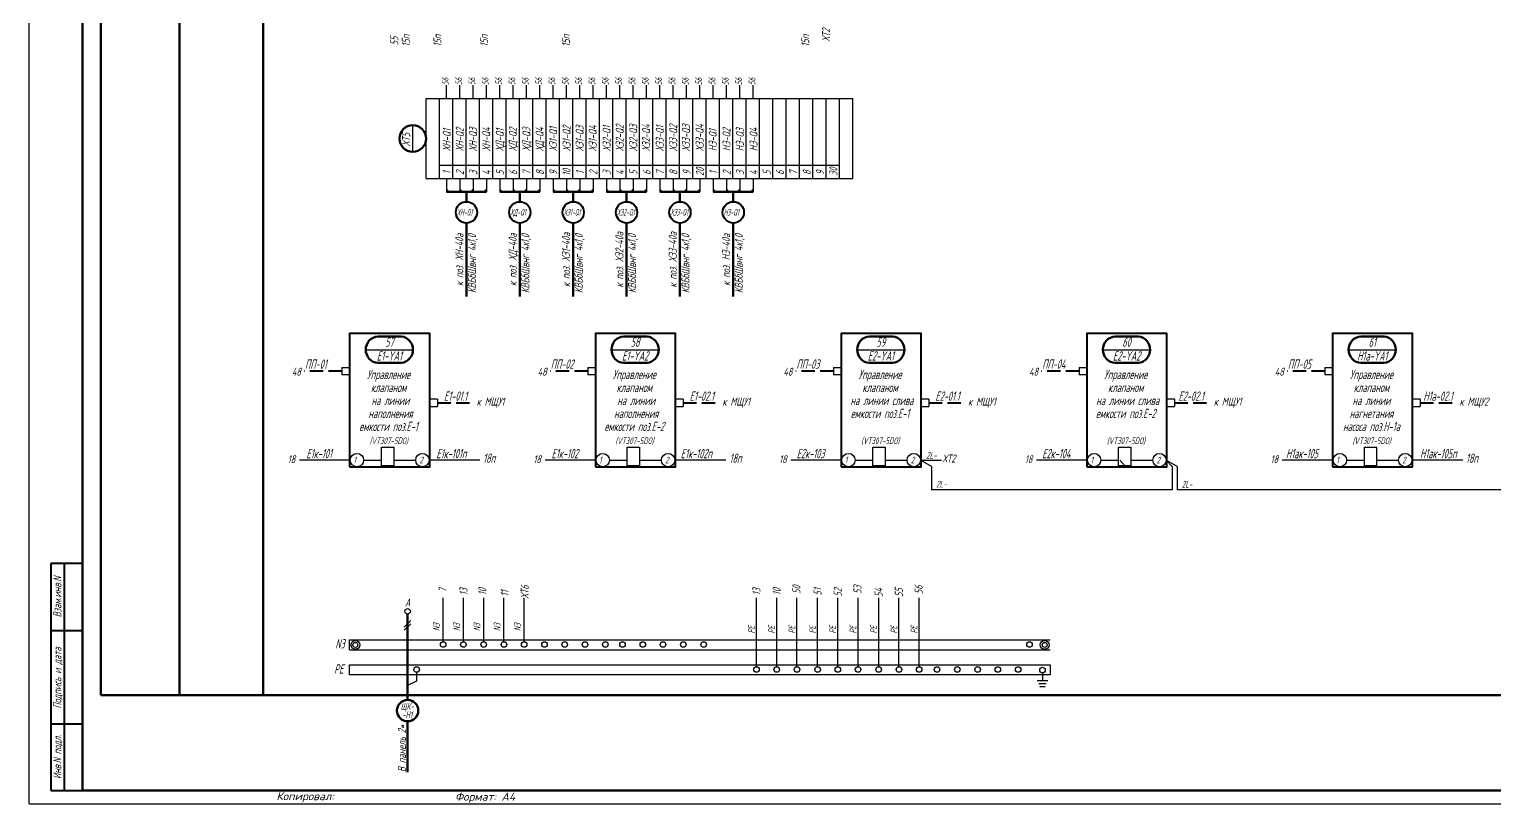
# Model space of a CAD drawing. Header units: millimetres. Extents: x -338 to 6826, y -8218 to 3153.
# Drawn here: x 2037 to 2586, y -6289 to -5999 of the extents above; entities that cross this region are included whole.
import ezdxf
from ezdxf.enums import TextEntityAlignment as Align

# ---------------------------------------------------------------- set-up
doc = ezdxf.new("R2010")
doc.units = ezdxf.units.MM
doc.linetypes.add('gost5', pattern=[7, 5, -2, 0])
doc.layers.get('Defpoints').update_dxf_attribs({"color": 251})
for name, color, linetype, lineweight in [('Датчики', 31, 'Continuous', 50), ('Рамка тонкая', 5, 'Continuous', 25), ('Текст_КИП', 2, 'Continuous', 25), ('Эл.кабель', 2, 'Continuous', 50)]:
    doc.layers.add(name, color=color, linetype=linetype, lineweight=lineweight)
doc.layers.add('ТЕКСТ', color=2, linetype='Continuous')
doc.layers.add('Текст.', color=51, linetype='Continuous')
doc.styles.add('Simplex', font='simplex.shx', dxfattribs={"width": 0.7, "oblique": 15})

msp = doc.modelspace()

# ---------------------------------------------------------------- hatches: boundary and pattern name
for points in [[(2193.3, -6058.76), (2194.3, -6059.76), (2193.3, -6059.76)], [(2198.3, -6058.76), (2199.3, -6059.76), (2198.3, -6059.76)], [(2203.3, -6058.76), (2202.3, -6059.76), (2203.3, -6059.76)], [(2208.3, -6058.76), (2207.3, -6059.76), (2208.3, -6059.76)], [(2213.3, -6058.76), (2214.3, -6059.76), (2213.3, -6059.76)], [(2218.3, -6058.76), (2219.3, -6059.76), (2218.3, -6059.76)], [(2223.3, -6058.76), (2222.3, -6059.76), (2223.3, -6059.76)], [(2228.3, -6058.76), (2227.3, -6059.76), (2228.3, -6059.76)], [(2233.3, -6058.76), (2234.3, -6059.76), (2233.3, -6059.76)], [(2238.3, -6058.76), (2239.3, -6059.76), (2238.3, -6059.76)], [(2243.3, -6058.76), (2242.3, -6059.76), (2243.3, -6059.76)], [(2248.3, -6058.76), (2247.3, -6059.76), (2248.3, -6059.76)], [(2253.3, -6058.76), (2254.3, -6059.76), (2253.3, -6059.76)], [(2258.3, -6058.76), (2259.3, -6059.76), (2258.3, -6059.76)], [(2263.3, -6058.76), (2262.3, -6059.76), (2263.3, -6059.76)], [(2268.3, -6058.76), (2267.3, -6059.76), (2268.3, -6059.76)], [(2273.3, -6058.76), (2274.3, -6059.76), (2273.3, -6059.76)], [(2278.3, -6058.76), (2279.3, -6059.76), (2278.3, -6059.76)], [(2283.3, -6058.76), (2282.3, -6059.76), (2283.3, -6059.76)], [(2288.3, -6058.76), (2287.3, -6059.76), (2288.3, -6059.76)], [(2293.3, -6058.76), (2294.3, -6059.76), (2293.3, -6059.76)], [(2298.3, -6058.76), (2299.3, -6059.76), (2298.3, -6059.76)], [(2303.3, -6058.76), (2302.3, -6059.76), (2303.3, -6059.76)], [(2308.3, -6058.76), (2307.3, -6059.76), (2308.3, -6059.76)]]:
    msp.add_hatch(color=3).paths.add_polyline_path(points)

# ---------------------------------------------------------------- linework, layer by layer
at = {"lineweight": 60}
for p, q in [((2056.94, -6284.16), (2056.94, -5700.16)), ((3082.94, -6284.16), (2056.94, -6284.16))]:
    msp.add_line(p, q, dxfattribs=at)
at = {"color": 5, "lineweight": 60}
for p, q in [((2063.71, -6248.51), (2063.71, -5715.74)), ((2093.28, -6248.51), (2093.28, -5715.74)), ((2124.59, -6248.51), (2124.59, -5715.74)), ((2063.71, -6248.51), (3006.97, -6248.51))]:
    msp.add_line(p, q, dxfattribs=at)
at = {"color": 2, "ltscale": 0.5}
for p, q in [((2193.17, -6019.76), (2193.17, -6024.76)), ((2198.17, -6019.76), (2198.17, -6024.76)), ((2203.17, -6019.76), (2203.17, -6024.76)), ((2208.17, -6019.76), (2208.17, -6024.76)), ((2213.17, -6019.76), (2213.17, -6024.76)), ((2218.17, -6019.76), (2218.17, -6024.76)), ((2223.17, -6019.76), (2223.17, -6024.76)), ((2228.17, -6019.76), (2228.17, -6024.76)), ((2233.17, -6019.76), (2233.17, -6024.76)), ((2238.17, -6019.76), (2238.17, -6024.76)), ((2243.17, -6019.76), (2243.17, -6024.76)), ((2248.17, -6019.76), (2248.17, -6024.76)), ((2253.17, -6019.76), (2253.17, -6024.76)), ((2258.17, -6019.76), (2258.17, -6024.76)), ((2263.17, -6019.76), (2263.17, -6024.76)), ((2268.17, -6019.76), (2268.17, -6024.76)), ((2273.17, -6019.76), (2273.17, -6024.76)), ((2278.17, -6019.76), (2278.17, -6024.76)), ((2283.17, -6019.76), (2283.17, -6024.76)), ((2288.17, -6019.76), (2288.17, -6024.76)), ((2293.17, -6019.76), (2293.17, -6024.76)), ((2298.17, -6019.76), (2298.17, -6024.76)), ((2303.17, -6019.76), (2303.17, -6024.76)), ((2308.17, -6019.76), (2308.17, -6024.76)), ((2193.3, -6054.76), (2193.3, -6059.76)), ((2198.3, -6054.76), (2198.3, -6059.76)), ((2203.3, -6054.76), (2203.3, -6059.76)), ((2208.3, -6054.76), (2208.3, -6059.76)), ((2213.3, -6054.76), (2213.3, -6059.76)), ((2218.3, -6054.76), (2218.3, -6059.76)), ((2223.3, -6054.76), (2223.3, -6059.76)), ((2228.3, -6054.76), (2228.3, -6059.76)), ((2233.3, -6054.76), (2233.3, -6059.76)), ((2238.3, -6054.76), (2238.3, -6059.76)), ((2243.3, -6054.76), (2243.3, -6059.76)), ((2248.3, -6054.76), (2248.3, -6059.76)), ((2253.3, -6054.76), (2253.3, -6059.76)), ((2258.3, -6054.76), (2258.3, -6059.76)), ((2263.3, -6054.76), (2263.3, -6059.76)), ((2268.3, -6054.76), (2268.3, -6059.76)), ((2273.3, -6054.76), (2273.3, -6059.76)), ((2278.3, -6054.76), (2278.3, -6059.76)), ((2283.3, -6054.76), (2283.3, -6059.76)), ((2288.3, -6054.76), (2288.3, -6059.76)), ((2293.3, -6054.76), (2293.3, -6059.76)), ((2298.3, -6054.76), (2298.3, -6059.76)), ((2303.3, -6054.76), (2303.3, -6059.76)), ((2308.3, -6054.76), (2308.3, -6059.76))]:
    msp.add_line(p, q, dxfattribs=at)
at = {"color": 2}
for p, q in [((2185.67, -6054.76), (2185.67, -6024.76)), ((2185.67, -6024.76), (2345.67, -6024.76)), ((2190.67, -6054.76), (2190.67, -6024.76)), ((2195.67, -6054.76), (2195.67, -6024.76)), ((2200.67, -6054.76), (2200.67, -6024.76)), ((2205.67, -6054.76), (2205.67, -6024.76)), ((2210.67, -6054.76), (2210.67, -6024.76)), ((2215.67, -6054.76), (2215.67, -6024.76)), ((2220.67, -6054.76), (2220.67, -6024.76)), ((2225.67, -6054.76), (2225.67, -6024.76)), ((2230.67, -6054.76), (2230.67, -6024.76)), ((2235.67, -6054.76), (2235.67, -6024.76)), ((2240.67, -6054.76), (2240.67, -6024.76)), ((2245.67, -6054.76), (2245.67, -6024.76)), ((2250.67, -6054.76), (2250.67, -6024.76)), ((2255.67, -6054.76), (2255.67, -6024.76)), ((2260.67, -6054.76), (2260.67, -6024.76)), ((2265.67, -6054.76), (2265.67, -6024.76)), ((2270.67, -6054.76), (2270.67, -6024.76)), ((2275.67, -6054.76), (2275.67, -6024.76)), ((2280.67, -6054.76), (2280.67, -6024.76)), ((2285.67, -6054.76), (2285.67, -6024.76)), ((2290.67, -6054.76), (2290.67, -6024.76)), ((2295.67, -6054.76), (2295.67, -6024.76)), ((2300.67, -6054.76), (2300.67, -6024.76)), ((2305.67, -6054.76), (2305.67, -6024.76)), ((2310.67, -6054.76), (2310.67, -6024.76)), ((2315.67, -6054.76), (2315.67, -6024.76)), ((2320.67, -6054.76), (2320.67, -6024.76)), ((2325.67, -6054.76), (2325.67, -6024.76)), ((2330.67, -6054.76), (2330.67, -6024.76)), ((2335.67, -6054.76), (2335.67, -6024.76)), ((2340.67, -6054.76), (2340.67, -6024.76)), ((2345.67, -6054.76), (2345.67, -6024.76)), ((2190.67, -6049.73), (2340.67, -6049.73)), ((2185.67, -6054.76), (2345.67, -6054.76))]:
    msp.add_line(p, q, dxfattribs=at)
at = {"color": 3}
for p, q in [((2193.3, -6058.76), (2194.3, -6059.76)), ((2198.3, -6058.76), (2199.3, -6059.76)), ((2203.3, -6058.76), (2202.3, -6059.76)), ((2208.3, -6058.76), (2207.3, -6059.76)), ((2213.3, -6058.76), (2214.3, -6059.76)), ((2218.3, -6058.76), (2219.3, -6059.76)), ((2223.3, -6058.76), (2222.3, -6059.76)), ((2228.3, -6058.76), (2227.3, -6059.76)), ((2233.3, -6058.76), (2234.3, -6059.76)), ((2238.3, -6058.76), (2239.3, -6059.76)), ((2243.3, -6058.76), (2242.3, -6059.76)), ((2248.3, -6058.76), (2247.3, -6059.76)), ((2253.3, -6058.76), (2254.3, -6059.76)), ((2258.3, -6058.76), (2259.3, -6059.76)), ((2263.3, -6058.76), (2262.3, -6059.76)), ((2268.3, -6058.76), (2267.3, -6059.76)), ((2273.3, -6058.76), (2274.3, -6059.76)), ((2278.3, -6058.76), (2279.3, -6059.76)), ((2283.3, -6058.76), (2282.3, -6059.76)), ((2288.3, -6058.76), (2287.3, -6059.76)), ((2293.3, -6058.76), (2294.3, -6059.76)), ((2298.3, -6058.76), (2299.3, -6059.76)), ((2303.3, -6058.76), (2302.3, -6059.76)), ((2308.3, -6058.76), (2307.3, -6059.76)), ((2156.94, -6237.11), (2419.57, -6237.11)), ((2156.94, -6240.89), (2156.94, -6237.11)), ((2419.57, -6237.11), (2419.57, -6240.89)), ((2419.57, -6240.89), (2156.94, -6240.89))]:
    msp.add_line(p, q, dxfattribs=at)
at = {"color": 0, "linetype": 'ByBlock'}
for p, q in [((2163.04, -6118.94), (2180.74, -6118.94)), ((2255.14, -6118.94), (2272.85, -6118.94)), ((2347.24, -6118.94), (2364.95, -6118.94)), ((2439.34, -6118.94), (2457.05, -6118.94)), ((2531.45, -6118.94), (2549.15, -6118.94))]:
    msp.add_line(p, q, dxfattribs=at)
at = {"color": 3, "linetype": 'gost5', "lineweight": 40}
for p, q in [((2154.14, -6126.97), (2140.02, -6126.97)), ((2246.24, -6126.97), (2232.12, -6126.97)), ((2338.34, -6126.97), (2324.22, -6126.97)), ((2430.44, -6126.97), (2416.32, -6126.97)), ((2522.55, -6126.97), (2508.42, -6126.97)), ((2189.89, -6138.89), (2192.62, -6138.89)), ((2189.89, -6138.89), (2203.71, -6138.89)), ((2281.99, -6138.89), (2284.73, -6138.89)), ((2281.99, -6138.89), (2295.81, -6138.89)), ((2374.09, -6138.89), (2376.83, -6138.89)), ((2374.09, -6138.89), (2387.91, -6138.89)), ((2466.2, -6138.89), (2468.93, -6138.89)), ((2466.2, -6138.89), (2480.01, -6138.89)), ((2558.3, -6138.89), (2561.03, -6138.89)), ((2558.3, -6138.89), (2572.11, -6138.89))]:
    msp.add_line(p, q, dxfattribs=at)
at = {"lineweight": -3}
for p, q in [((2154.14, -6125.6), (2154.14, -6128.33)), ((2154.14, -6125.6), (2157.01, -6125.6)), ((2157.01, -6128.33), (2154.14, -6128.33)), ((2246.24, -6125.6), (2246.24, -6128.33)), ((2246.24, -6125.6), (2249.12, -6125.6)), ((2249.12, -6128.33), (2246.24, -6128.33)), ((2338.34, -6125.6), (2338.34, -6128.33)), ((2338.34, -6125.6), (2341.22, -6125.6)), ((2341.22, -6128.33), (2338.34, -6128.33)), ((2430.44, -6125.6), (2430.44, -6128.33)), ((2430.44, -6125.6), (2433.32, -6125.6)), ((2433.32, -6128.33), (2430.44, -6128.33)), ((2522.55, -6125.6), (2522.55, -6128.33)), ((2522.55, -6125.6), (2525.42, -6125.6)), ((2525.42, -6128.33), (2522.55, -6128.33)), ((2189.89, -6137.52), (2187.01, -6137.52)), ((2187.01, -6140.26), (2189.89, -6140.26)), ((2189.89, -6137.52), (2189.89, -6140.26)), ((2281.99, -6137.52), (2279.12, -6137.52)), ((2279.12, -6140.26), (2281.99, -6140.26)), ((2281.99, -6137.52), (2281.99, -6140.26)), ((2374.09, -6137.52), (2371.22, -6137.52)), ((2371.22, -6140.26), (2374.09, -6140.26)), ((2374.09, -6137.52), (2374.09, -6140.26)), ((2466.2, -6137.52), (2463.32, -6137.52)), ((2463.32, -6140.26), (2466.2, -6140.26)), ((2466.2, -6137.52), (2466.2, -6140.26)), ((2558.3, -6137.52), (2555.42, -6137.52)), ((2555.42, -6140.26), (2558.3, -6140.26)), ((2558.3, -6137.52), (2558.3, -6140.26)), ((2168.94, -6155.5), (2173.55, -6155.5)), ((2168.94, -6162.48), (2168.94, -6155.5)), ((2173.55, -6155.5), (2173.55, -6162.49)), ((2261.04, -6155.5), (2265.65, -6155.5)), ((2261.04, -6162.48), (2261.04, -6155.5)), ((2265.65, -6155.5), (2265.65, -6162.49)), ((2353.14, -6155.5), (2357.75, -6155.5)), ((2353.14, -6162.48), (2353.14, -6155.5)), ((2357.75, -6155.5), (2357.75, -6162.49)), ((2445.24, -6155.5), (2449.85, -6155.5)), ((2445.24, -6162.48), (2445.24, -6155.5)), ((2449.85, -6155.5), (2449.85, -6162.49)), ((2537.35, -6155.5), (2541.96, -6155.5)), ((2537.35, -6162.48), (2537.35, -6155.5)), ((2541.96, -6155.5), (2541.96, -6162.49)), ((2157.01, -6160.31), (2138.17, -6160.31)), ((2162.26, -6160.32), (2168.94, -6160.32)), ((2173.55, -6162.49), (2168.94, -6162.49)), ((2173.55, -6160.32), (2181.76, -6160.32)), ((2205.85, -6160.31), (2187.01, -6160.31)), ((2249.12, -6160.31), (2230.28, -6160.31)), ((2254.37, -6160.32), (2261.04, -6160.32)), ((2265.65, -6162.49), (2261.04, -6162.49)), ((2265.65, -6160.32), (2273.87, -6160.32)), ((2297.96, -6160.31), (2279.12, -6160.31)), ((2341.22, -6160.31), (2322.38, -6160.31)), ((2346.47, -6160.32), (2353.14, -6160.32)), ((2357.75, -6162.49), (2353.14, -6162.49)), ((2357.75, -6160.32), (2365.97, -6160.32)), ((2433.32, -6160.31), (2414.48, -6160.31)), ((2438.57, -6160.32), (2445.24, -6160.32)), ((2449.85, -6162.49), (2445.24, -6162.49)), ((2449.85, -6160.32), (2458.07, -6160.32)), ((2525.42, -6160.31), (2506.58, -6160.31)), ((2530.67, -6160.32), (2537.35, -6160.32)), ((2541.96, -6162.49), (2537.35, -6162.49)), ((2541.95, -6160.32), (2550.17, -6160.32)), ((2574.26, -6160.31), (2555.42, -6160.31))]:
    msp.add_line(p, q, dxfattribs=at)
for p, q in [((2375.09, -6162.68), (2370.97, -6160.3)), ((2370.97, -6160.3), (2378.84, -6160.3)), ((2375.09, -6162.68), (2375.09, -6171.52)), ((2447.84, -6162.68), (2445.64, -6160.31)), ((2467.19, -6162.69), (2463.07, -6160.32)), ((2467.19, -6162.69), (2463.07, -6160.32)), ((2465.27, -6162.7), (2463.07, -6160.33)), ((2465.27, -6162.7), (2465.27, -6171.54)), ((2467.19, -6162.69), (2467.19, -6171.54)), ((2465.27, -6171.54), (2375.09, -6171.52)), ((2557.37, -6171.54), (2467.19, -6171.52)), ((2649.47, -6171.54), (2557.37, -6171.54)), ((2192.07, -6228.46), (2192.07, -6212.03)), ((2199.66, -6228.46), (2199.66, -6212.03)), ((2207.26, -6228.46), (2207.26, -6212.03)), ((2214.85, -6228.46), (2214.85, -6212.03)), ((2222.44, -6228.46), (2222.44, -6212.03)), ((2309.5, -6237.81), (2309.5, -6212.03)), ((2317.09, -6237.81), (2317.09, -6212.03)), ((2324.69, -6237.81), (2324.69, -6212.03)), ((2332.41, -6237.81), (2332.41, -6212.03)), ((2340, -6237.81), (2340, -6212.03)), ((2347.59, -6237.81), (2347.59, -6212.03)), ((2355.31, -6237.81), (2355.31, -6212.03)), ((2362.9, -6237.81), (2362.9, -6212.03)), ((2370.5, -6237.81), (2370.5, -6212.03)), ((2179.95, -6220.45), (2177.49, -6222.91)), ((2179.95, -6221.69), (2177.49, -6224.15)), ((2182.11, -6243.23), (2178.72, -6244.87)), ((2182.11, -6239.89), (2182.11, -6243.23)), ((2414.77, -6243.03), (2418.65, -6243.03)), ((2415.28, -6244.09), (2418.14, -6244.09)), ((2416.71, -6240.13), (2416.71, -6243.03)), ((2415.74, -6245.2), (2417.68, -6245.2))]:
    msp.add_line(p, q)
at = {"color": 7, "lineweight": 40}
for p, q in [((2044.96, -6199.16), (2044.96, -6284.16)), ((2056.96, -6199.16), (2044.96, -6199.16)), ((2049.96, -6199.16), (2049.96, -6284.16)), ((2044.96, -6224.16), (2056.96, -6224.16)), ((2044.96, -6259.16), (2056.96, -6259.16)), ((2044.96, -6284.16), (2056.96, -6284.16))]:
    msp.add_line(p, q, dxfattribs=at)
at = {"color": 4}
for p, q in [((2156.94, -6227.75), (2419.57, -6227.75)), ((2156.94, -6231.53), (2156.94, -6227.75)), ((2156.94, -6231.53), (2419.57, -6231.53))]:
    msp.add_line(p, q, dxfattribs=at)
at = {"lineweight": 40}
for points in [[(2157.01, -6162.91), (2187.01, -6162.91), (2187.01, -6112.91), (2157.01, -6112.91)], [(2249.12, -6162.91), (2279.12, -6162.91), (2279.12, -6112.91), (2249.12, -6112.91)], [(2341.22, -6162.91), (2371.22, -6162.91), (2371.22, -6112.91), (2341.22, -6112.91)], [(2433.32, -6162.91), (2463.32, -6162.91), (2463.32, -6112.91), (2433.32, -6112.91)], [(2525.42, -6162.91), (2555.42, -6162.91), (2555.42, -6112.91), (2525.42, -6112.91)]]:
    msp.add_lwpolyline(points, close=True, dxfattribs=at)
at = {"lineweight": -3}
for centre in [(2159.76, -6160.32), (2184.26, -6160.32), (2251.87, -6160.32), (2276.37, -6160.32), (2343.97, -6160.32), (2368.47, -6160.32), (2436.07, -6160.32), (2460.57, -6160.32), (2528.17, -6160.32), (2552.67, -6160.32)]:
    msp.add_circle(centre, 2.5, dxfattribs=at)
for centre, radius in [((2178.72, -6217.03), 1.04), ((2159.16, -6229.64), 1.64), ((2192.07, -6229.49), 1.04), ((2199.66, -6229.49), 1.04), ((2207.26, -6229.49), 1.04), ((2214.85, -6229.49), 1.04), ((2222.44, -6229.49), 1.04), ((2230.04, -6229.49), 1.04), ((2237.63, -6229.49), 1.04), ((2245.22, -6229.49), 1.04), ((2252.82, -6229.49), 1.04), ((2259.3, -6229.49), 1.04), ((2266.9, -6229.49), 1.04), ((2274.49, -6229.49), 1.04), ((2282.08, -6229.49), 1.04), ((2289.68, -6229.49), 1.04), ((2411.85, -6229.49), 1.04), ((2417.53, -6229.64), 1.64), ((2159.16, -6229.64), 0.932), ((2417.53, -6229.64), 0.932), ((2182.11, -6238.85), 1.04), ((2309.5, -6238.85), 1.04), ((2317.09, -6238.85), 1.04), ((2324.69, -6238.85), 1.04), ((2332.41, -6238.85), 1.04), ((2340, -6238.85), 1.04), ((2347.59, -6238.85), 1.04), ((2355.31, -6238.85), 1.04), ((2362.9, -6238.85), 1.04), ((2370.5, -6238.85), 1.04), ((2377.2, -6238.85), 1.04), ((2384.79, -6238.85), 1.04), ((2392.38, -6238.85), 1.04), ((2399.98, -6238.85), 1.04), ((2407.57, -6238.85), 1.04), ((2416.71, -6239.08), 1.05)]:
    msp.add_circle(centre, radius)
at = {"layer": 'Defpoints', "lineweight": -3}
msp.add_line((2180.67, -6044.76), (2180.67, -6034.76), dxfattribs=at)
at = {"layer": 'Датчики'}
for points in [[(2167.66, -6113.94, 0.926486), (2167.66, -6123.92, 0.920396)], [(2176.37, -6123.92, 0.877065), (2176.37, -6113.94, 0.890947)], [(2259.76, -6113.94, 0.926486), (2259.76, -6123.92, 0.920396)], [(2268.47, -6123.92, 0.877065), (2268.47, -6113.94, 0.890947)], [(2351.87, -6113.94, 0.926486), (2351.87, -6123.92, 0.920396)], [(2360.57, -6123.92, 0.877065), (2360.57, -6113.94, 0.890947)], [(2443.97, -6113.94, 0.926486), (2443.97, -6123.92, 0.920396)], [(2452.67, -6123.92, 0.877065), (2452.67, -6113.94, 0.890947)], [(2536.07, -6113.94, 0.926486), (2536.07, -6123.92, 0.920396)], [(2544.77, -6123.92, 0.877065), (2544.77, -6113.94, 0.890947)]]:
    msp.add_lwpolyline(points, format="xyb", dxfattribs=at)
for points in [[(2176.37, -6113.94), (2167.66, -6113.94)], [(2268.47, -6113.94), (2259.76, -6113.94)], [(2360.57, -6113.94), (2351.87, -6113.94)], [(2452.67, -6113.94), (2443.97, -6113.94)], [(2544.77, -6113.94), (2536.07, -6113.94)], [(2176.37, -6123.92), (2167.66, -6123.92)], [(2268.47, -6123.92), (2259.76, -6123.92)], [(2360.57, -6123.92), (2351.87, -6123.92)], [(2452.67, -6123.92), (2443.97, -6123.92)], [(2544.77, -6123.92), (2536.07, -6123.92)]]:
    msp.add_lwpolyline(points, dxfattribs=at)
msp.add_circle((2180.67, -6039.76), 5, dxfattribs=at)
at = {"layer": 'Рамка тонкая'}
for q in [(2036.94, -5695.16), (3087.94, -6289.16)]:
    msp.add_line((2036.94, -6289.16), q, dxfattribs=at)
at = {"layer": 'Эл.кабель', "color": 3}
for p, q in [((2193.3, -6059.76), (2208.3, -6059.76)), ((2213.3, -6059.76), (2228.3, -6059.76)), ((2233.3, -6059.76), (2248.3, -6059.76)), ((2253.3, -6059.76), (2268.3, -6059.76)), ((2273.3, -6059.76), (2288.3, -6059.76)), ((2293.3, -6059.76), (2308.3, -6059.76))]:
    msp.add_line(p, q, dxfattribs=at)
at = {"layer": 'Эл.кабель'}
for p, q in [((2200.8, -6063.44), (2200.8, -6059.76)), ((2220.8, -6063.44), (2220.8, -6059.76)), ((2240.8, -6063.44), (2240.8, -6059.76)), ((2260.8, -6063.44), (2260.8, -6059.76)), ((2280.8, -6063.44), (2280.8, -6059.76)), ((2300.8, -6063.44), (2300.8, -6059.76)), ((2200.8, -6071.44), (2200.8, -6099.02)), ((2220.8, -6071.44), (2220.8, -6099.02)), ((2240.8, -6071.44), (2240.8, -6099.02)), ((2260.8, -6071.44), (2260.8, -6099.02)), ((2280.8, -6071.44), (2280.8, -6099.02)), ((2300.8, -6071.44), (2300.8, -6099.02)), ((2178.72, -6218.06), (2178.72, -6250.24))]:
    msp.add_line(p, q, dxfattribs=at)
at = {"layer": 'Эл.кабель', "color": 1}
msp.add_line((2178.72, -6258.24), (2178.72, -6277.33), dxfattribs=at)
at = {"layer": 'Эл.кабель', "lineweight": 40}
for centre in [(2200.8, -6067.44), (2220.8, -6067.44), (2240.8, -6067.44), (2260.8, -6067.44), (2280.8, -6067.44), (2300.8, -6067.44)]:
    msp.add_circle(centre, 4, dxfattribs=at)
at = {"layer": 'Эл.кабель', "color": 1}
msp.add_circle((2178.72, -6254.24), 4, dxfattribs=at)

# ---------------------------------------------------------------- texts
at = {"style": 'Simplex', "oblique": 15, "width": 0.6}
for s, height, p in [('ПП-01', 3.5, (2140.28, -6126.08)), ('ПП-02', 3.5, (2232.38, -6126.08)), ('ПП-03', 3.5, (2324.48, -6126.08)), ('ПП-04', 3.5, (2416.58, -6126.08)), ('ПП-05', 3.5, (2508.68, -6126.08)), ('Е1-01.1', 3.5, (2192.33, -6138.09)), ('Е1-02.1', 3.5, (2284.43, -6138.09)), ('Е2-01.1', 3.5, (2376.53, -6138.09)), ('Е2-02.1', 3.5, (2467.64, -6138.09)), ('Н1а-02.1', 3.5, (2559.43, -6138.09)), ('(VT307-5DO)', 2.5, (2164.5, -6154.34)), ('(VT307-5DO)', 2.5, (2256.61, -6154.34)), ('(VT307-5DO)', 2.5, (2348.71, -6154.34)), ('(VT307-5DO)', 2.5, (2440.81, -6154.34)), ('(VT307-5DO)', 2.5, (2532.91, -6154.34)), ('1', 2.5, (2158.41, -6161.53)), ('2', 2.5, (2183.17, -6161.57)), ('1', 2.5, (2250.51, -6161.53)), ('2', 2.5, (2275.28, -6161.57)), ('1', 2.5, (2342.61, -6161.53)), ('2', 2.5, (2367.38, -6161.57)), ('1', 2.5, (2434.72, -6161.53)), ('2', 2.5, (2459.48, -6161.57)), ('1', 2.5, (2526.82, -6161.53)), ('2', 2.5, (2551.58, -6161.57))]:
    msp.add_text(s, height=height, dxfattribs=at).set_placement(p)
at = {"color": 3, "style": 'Simplex', "oblique": 15, "width": 0.6}
for s, p in [('48', (2135.36, -6128.69)), ('48', (2227.47, -6128.69)), ('48', (2319.57, -6128.69)), ('48', (2411.67, -6128.69)), ('48', (2503.77, -6128.69)), ('ХТ2', (2379.16, -6161.24))]:
    msp.add_text(s, height=3, dxfattribs=at).set_placement(p)
at = {"style": 'Simplex', "oblique": 15, "width": 0.6}
for s, p in [('Управление', (2171.59, -6129.97)), ('Управление', (2263.69, -6129.97)), ('Управление', (2355.79, -6129.97)), ('Управление', (2447.89, -6129.97)), ('Управление', (2539.99, -6129.97)), ('клапаном', (2171.59, -6134.84)), ('клапаном', (2263.69, -6134.84)), ('клапаном', (2355.79, -6134.84)), ('клапаном', (2447.89, -6134.84)), ('клапаном', (2539.99, -6134.84)), (' на линии', (2171.59, -6139.72)), (' на линии', (2263.69, -6139.72)), (' на линии слива', (2355.79, -6139.72)), (' на линии слива', (2447.89, -6139.72)), (' на линии ', (2539.99, -6139.72)), ('емкости поз.Е-1', (2171.59, -6149.46)), (' наполнения', (2171.59, -6144.59)), ('емкости поз.Е-2', (2263.69, -6149.46)), (' наполнения', (2263.69, -6144.59)), ('емкости поз.Е-1', (2355.79, -6144.59)), ('емкости поз.Е-2', (2447.89, -6144.59)), ('насоса поз.Н-1а', (2539.99, -6149.46)), ('нагнетания', (2539.99, -6144.59))]:
    msp.add_text(s, height=3.5, dxfattribs=at).set_placement(p, align=Align.CENTER)
at = {"color": 3, "style": 'Simplex', "oblique": 15, "width": 0.6}
for p in [(2136.6, -6161.49), (2228.7, -6161.49), (2320.8, -6161.49), (2412.9, -6161.49), (2505, -6161.49)]:
    msp.add_text('18', height=3, dxfattribs=at).set_placement(p, align=Align.RIGHT)
at = {"color": 2, "style": 'Simplex', "oblique": 15, "width": 0.7}
for s, p in [('Взам.инв.N', (2048.96, -6211.66)), ('Подпись и дата', (2048.96, -6242.02)), ('Инв.N подл.', (2048.96, -6271.66))]:
    msp.add_text(s, height=3, rotation=90, dxfattribs=at).set_placement(p, align=Align.CENTER)
at = {"layer": 'ТЕКСТ', "color": 241, "style": 'Simplex', "oblique": 15, "width": 0.6}
for s, p in [('55', (2175.24, -6004.8)), ('ХТ2', (2337.11, -6003.43))]:
    msp.add_text(s, height=3, rotation=90, dxfattribs=at).set_placement(p)
at = {"layer": 'ТЕКСТ', "color": 3, "style": 'Simplex', "oblique": 15, "width": 0.6}
for p in [(2179.56, -6005.31), (2191.41, -6005.31), (2208.86, -6005.31), (2239.56, -6005.31), (2329.27, -6005.31)]:
    msp.add_text('15п', height=3, rotation=90, dxfattribs=at).set_placement(p)
for p in [(2194.07, -6018.36), (2199.07, -6018.36), (2204.07, -6018.36), (2209.07, -6018.36), (2214.07, -6018.36), (2219.07, -6018.36), (2224.07, -6018.36), (2229.07, -6018.36), (2234.07, -6018.36), (2239.07, -6018.36), (2244.07, -6018.36), (2249.07, -6018.36), (2254.07, -6018.36), (2259.07, -6018.36), (2264.07, -6018.36), (2269.07, -6018.36), (2274.07, -6018.36), (2279.07, -6018.36), (2284.07, -6018.36), (2289.07, -6018.36), (2294.07, -6018.36), (2299.07, -6018.36), (2304.07, -6018.36), (2309.07, -6018.36)]:
    msp.add_text('56', height=2.5, rotation=90, dxfattribs=at).set_placement(p, align=Align.CENTER)
at = {"layer": 'ТЕКСТ', "style": 'Simplex', "oblique": 15, "width": 0.6}
for s, p in [('ХТ5', (2179.7, -6040.15)), ('1', (2194.84, -6052.58)), ('2', (2199.84, -6052.58)), ('3', (2204.84, -6052.58)), ('4', (2209.84, -6052.58)), ('5', (2214.84, -6052.58)), ('6', (2219.84, -6052.58)), ('7', (2224.84, -6052.58)), ('8', (2229.84, -6052.58)), ('9', (2234.84, -6052.58)), ('1', (2244.84, -6052.58)), ('2', (2249.84, -6052.58)), ('3', (2254.84, -6052.58)), ('4', (2259.84, -6052.58)), ('5', (2264.84, -6052.58)), ('6', (2269.84, -6052.58)), ('7', (2274.84, -6052.58)), ('8', (2279.84, -6052.58)), ('9', (2284.84, -6052.58)), ('1', (2294.84, -6052.58)), ('2', (2299.84, -6052.58)), ('3', (2304.84, -6052.58)), ('4', (2309.84, -6052.58)), ('5', (2314.84, -6052.58)), ('6', (2319.84, -6052.58)), ('7', (2324.84, -6052.58)), ('8', (2329.84, -6052.58)), ('9', (2334.84, -6052.58)), ('к поз. ХН-40а', (2199.62, -6085.23)), ('к поз. ХД-40а', (2219.62, -6085.23)), ('к поз. ХЭ1-40а', (2239.62, -6085.23)), ('к поз. ХЭ2-40а', (2259.62, -6085.23)), ('к поз. ХЭ3-40а', (2279.62, -6085.23)), ('к поз. НЭ-40а', (2299.62, -6085.23))]:
    msp.add_text(s, height=3, rotation=90, dxfattribs=at).set_placement(p, align=Align.CENTER)
for s, p in [('10', (2239.82, -6053.77)), ('20', (2289.82, -6053.77)), ('30', (2339.82, -6053.77))]:
    msp.add_text(s, height=3, rotation=90, dxfattribs=at).set_placement(p)
at = {"layer": 'ТЕКСТ', "color": 4, "style": 'Simplex', "oblique": 15, "width": 0.6}
for p in [(2204.37, -6085.23), (2224.37, -6085.23), (2244.37, -6085.23), (2264.37, -6085.23), (2284.37, -6085.23), (2304.37, -6085.23)]:
    msp.add_text('КВБбШвнг 4х1,0  ', height=3, rotation=90, dxfattribs=at).set_placement(p, align=Align.CENTER)
at = {"layer": 'ТЕКСТ', "style": 'Simplex', "oblique": 15, "width": 0.6}
for s, p in [('57', (2171.89, -6117.85)), ('58', (2263.99, -6117.85)), ('59', (2356.09, -6117.85)), ('60', (2448.2, -6117.85)), ('61', (2540.3, -6117.85)), ('Е1-YA1', (2171.89, -6123)), ('Е1-YA2', (2263.99, -6123)), ('Е2-YA1', (2356.09, -6123)), ('Е2-YA2', (2448.2, -6123)), ('Н1а-YA1', (2540.3, -6123)), ('Е1к-101', (2145.55, -6159.63)), ('Е1к-101п', (2195.13, -6159.63)), ('Е1к-102', (2237.65, -6159.63)), ('Е1к-102п', (2286.95, -6159.63)), ('Е2к-103', (2329.75, -6159.63)), ('Е2к-104', (2421.85, -6159.63)), ('Н1ак-105', (2513.95, -6159.63)), ('Н1ак-105п', (2565.06, -6159.63))]:
    msp.add_text(s, height=3.5, dxfattribs=at).set_placement(p, align=Align.CENTER)
at = {"layer": 'ТЕКСТ', "color": 3, "style": 'Simplex', "oblique": 15, "width": 0.6}
for p in [(2209.28, -6161.37), (2301.64, -6161.37), (2577.66, -6161.37)]:
    msp.add_text('18п', height=3.5, dxfattribs=at).set_placement(p, align=Align.CENTER)
at = {"layer": 'ТЕКСТ', "color": 1, "style": 'Simplex', "oblique": 15, "width": 0.6}
msp.add_text('В панель 2*', height=3, rotation=90, dxfattribs=at).set_placement((2178.11, -6268.52), align=Align.CENTER)
at = {"layer": 'Текст.', "color": 3, "style": 'Simplex', "oblique": 15, "width": 0.6}
for p in [(2373.16, -6159.75), (2376.84, -6170.6), (2468.95, -6170.62)]:
    msp.add_text('2L-', height=2.5, dxfattribs=at).set_placement(p)
at = {"layer": 'Текст_КИП', "lineweight": -3, "style": 'Simplex', "oblique": 15, "width": 0.6}
for s, p in [('ХЭ1-Q2', (2239.83, -6044.53)), ('ХЭ1-Q3', (2244.7, -6044.53)), ('ХЭ1-Q4', (2249.6, -6044.53)), ('ХЭ2-Q1', (2254.82, -6044.53)), ('ХЭ2-Q2', (2259.73, -6044.53)), ('ХЭ2-Q3', (2264.81, -6044.53)), ('ХЭ2-Q4', (2269.62, -6044.53)), ('ХЭ3-Q1', (2274.76, -6044.53)), ('ХЭ3-Q2', (2279.79, -6044.53)), ('ХЭ3-Q3', (2284.57, -6044.53)), ('ХЭ3-Q4', (2289.7, -6044.53)), ('ХН-Q1', (2194.89, -6044.53)), ('ХН-Q2', (2199.78, -6044.53)), ('ХН-Q3', (2204.73, -6044.53)), ('ХН-Q4', (2209.73, -6044.53)), ('ХД-Q1', (2214.77, -6044.53)), ('ХД-Q2', (2219.67, -6044.53)), ('ХД-Q3', (2224.76, -6044.53)), ('ХД-Q4', (2229.7, -6044.53)), ('ХЭ1-Q1', (2234.79, -6044.53)), ('НЭ-Q1', (2294.6, -6044.53)), ('НЭ-Q2', (2299.77, -6044.53)), ('НЭ-Q3', (2304.77, -6044.53)), ('НЭ-Q4', (2309.9, -6044.53))]:
    msp.add_text(s, height=3, rotation=90, dxfattribs=at).set_placement(p)
at = {"layer": 'Текст_КИП', "color": 4, "style": 'Simplex', "oblique": 15}
for s, height, width, p in [('ХН-Q1', 2.5, 0.5, (2197.2, -6068.64)), ('ХД-Q1', 2.5, 0.5, (2217.2, -6068.64)), ('ХЭ1-Q1', 2.5, 0.5, (2237.2, -6068.64)), ('ХЭ2-Q1', 2.5, 0.5, (2257.2, -6068.64)), ('ХЭ3-Q1', 2.5, 0.5, (2277.2, -6068.64)), ('НЭ-Q1', 2.5, 0.5, (2297.2, -6068.64)), ('N3', 3.5, 0.6, (2151.64, -6230.95))]:
    msp.add_text(s, height=height, dxfattribs=dict(at, width=width)).set_placement(p)
at = {"layer": 'Текст_КИП', "style": 'Simplex', "oblique": 15, "width": 0.6}
for s, p in [('к МЩУ1', (2204.62, -6139.89)), ('к МЩУ1', (2296.72, -6139.89)), ('к МЩУ1', (2388.82, -6139.89)), ('к МЩУ1', (2480.93, -6139.89)), ('к МЩУ2', (2573.03, -6139.89))]:
    msp.add_text(s, height=3, dxfattribs=at).set_placement(p)
at = {"layer": 'Текст_КИП', "color": 241, "lineweight": -3, "style": 'Simplex', "oblique": 15, "width": 0.6}
for s, p in [('7', (2193.33, -6208.33)), ('13', (2201.18, -6208.33)), ('10', (2208.22, -6208.33)), ('11', (2216.61, -6209.2)), ('ХТ6', (2224.16, -6207.32)), ('13', (2310.99, -6208.33)), ('10', (2318.55, -6208.33)), ('50', (2325.96, -6207.32)), ('51', (2333.9, -6208.33)), ('52', (2341.45, -6208.33)), ('53', (2348.86, -6207.32)), ('54', (2356.8, -6208.33)), ('55', (2364.36, -6208.33)), ('56', (2371.77, -6207.32))]:
    msp.add_text(s, height=3, rotation=90, dxfattribs=at).set_placement(p, align=Align.RIGHT)
at = {"layer": 'Текст_КИП', "color": 3, "style": 'Simplex', "oblique": 15, "width": 0.6}
msp.add_text('А', height=3, dxfattribs=at).set_placement((2178.72, -6215.22), align=Align.CENTER)
at = {"layer": 'Текст_КИП', "color": 2, "style": 'Simplex', "oblique": 15, "width": 0.6}
for p in [(2190.78, -6224.44), (2198.37, -6224.44), (2205.96, -6224.44), (2213.56, -6224.44), (2221.15, -6224.44)]:
    msp.add_text('N3', height=2.5, rotation=90, dxfattribs=at).set_placement(p)
for p in [(2308.85, -6222.48), (2316.44, -6222.48), (2324.04, -6222.48), (2331.76, -6222.48), (2339.35, -6222.48), (2346.94, -6222.48), (2354.66, -6222.48), (2362.26, -6222.48), (2369.85, -6222.48)]:
    msp.add_text('PE', height=2.5, rotation=90, dxfattribs=at).set_placement(p, align=Align.RIGHT)
msp.add_text('РЕ', height=3.5, dxfattribs=at).set_placement((2151.18, -6240.39))
at = {"layer": 'Текст_КИП', "color": 1, "style": 'Simplex', "oblique": 15, "width": 0.6}
for s, p in [('ЩК-', (2178.59, -6253.9)), ('-Н1', (2178.58, -6257.05))]:
    msp.add_text(s, height=2.5, dxfattribs=at).set_placement(p, align=Align.CENTER)
at = {"layer": 'Текст_КИП', "color": 3, "style": 'Simplex', "oblique": 15}
for s, p in [('Копировал:', (2129.56, -6287.84)), ('Формат: А4', (2196.49, -6288.04))]:
    msp.add_text(s, height=3, dxfattribs=at).set_placement(p)

doc.saveas('drawing.dxf')
